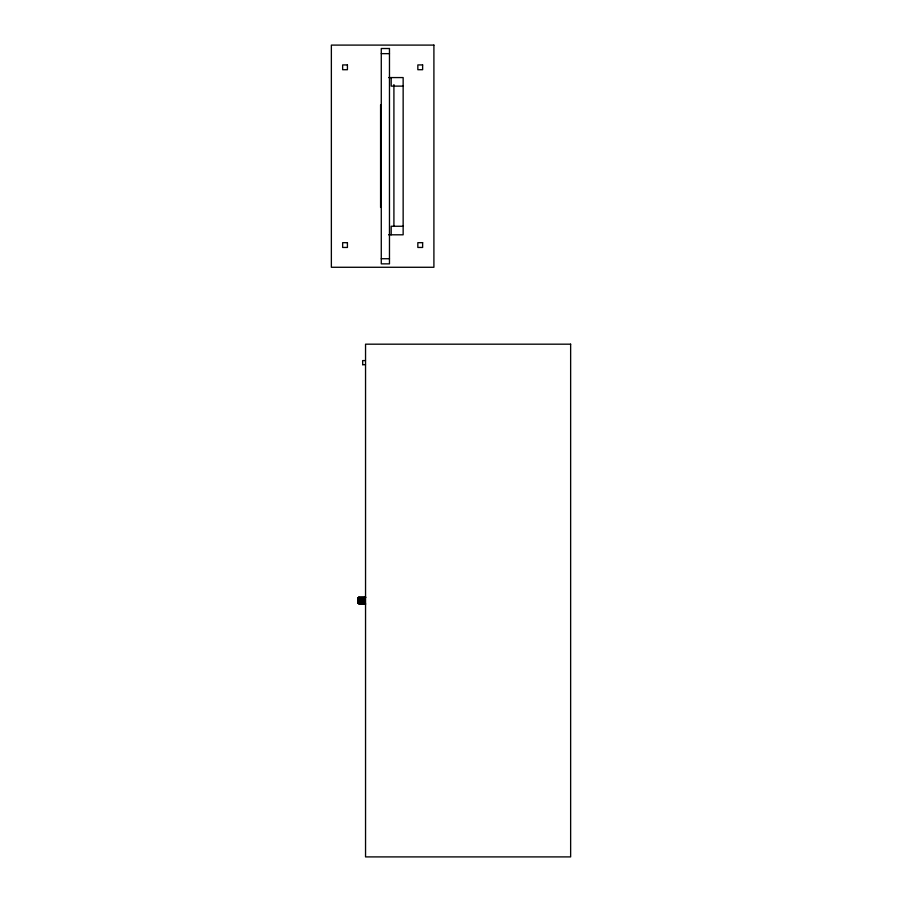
<?xml version="1.0" encoding="UTF-8"?>
<svg xmlns="http://www.w3.org/2000/svg" width="902" height="902" viewBox="0 0 902 902"><rect width="100%" height="100%" fill="white"/><g stroke="black" fill="none" stroke-linecap="round" stroke-linejoin="round"><path stroke-width="1.35" d="M381.275 53.646L389.472 53.646M388.604 77.572L403.149 77.572L403.149 234.802L388.604 234.802M403.149 86.118L391.186 86.118L391.186 77.572M403.149 226.255L391.186 226.255L391.186 234.802M381.275 258.727L389.472 258.727M365.457 360.586L362.638 360.586L362.728 364.69M362.638 364.69L365.457 364.69M358.714 597.237L365.705 597.158M358.714 597.383L365.705 597.383M358.714 597.586L365.378 597.586M365.378 597.834L357.688 597.834L357.688 603.28L365.378 603.258M357.688 598.015L358.714 598.015M357.688 598.173L365.378 598.127M357.688 598.376L365.378 598.466M357.688 598.612L358.714 598.612M357.688 598.883L365.378 598.838M357.688 599.176L365.378 599.232M357.688 599.492L358.714 599.492M358.714 599.661L365.378 599.661M357.688 599.83L358.714 599.83M357.632 600.202L365.378 600.101M357.688 600.54L365.378 600.54M357.632 600.879L365.378 600.991M357.688 601.251L358.714 601.251M357.688 601.589L365.378 601.431M357.688 601.905L365.378 601.848M357.688 602.209L365.378 602.254M357.688 602.48L358.714 602.48M357.688 602.716L365.378 602.626M357.688 603.066L365.378 602.964M358.714 603.506L365.378 603.506M358.714 603.697L365.378 603.844M365.705 603.957L358.714 603.934L358.714 597.124M393.915 84.596L393.915 226.379M380.588 104.914L380.588 207.46M433.907 45.1L331.361 45.1L331.361 267.274L433.907 267.274L433.907 45.1M389.472 48.516L381.275 48.516L381.275 263.858L389.472 263.858L389.472 48.516M347.428 64.921L342.647 64.921L342.647 69.713L347.428 69.713L347.428 64.921M422.632 64.921L417.84 64.921L417.84 69.713L422.632 69.713L422.632 64.921M347.428 242.672L342.647 242.672L342.647 247.452L347.428 247.452L347.428 242.672M422.632 242.672L417.84 242.672L417.84 247.452L422.632 247.452L422.632 242.672M570.639 344.181L365.547 344.181L365.547 856.9L570.639 856.9L570.639 344.181"/></g></svg>
